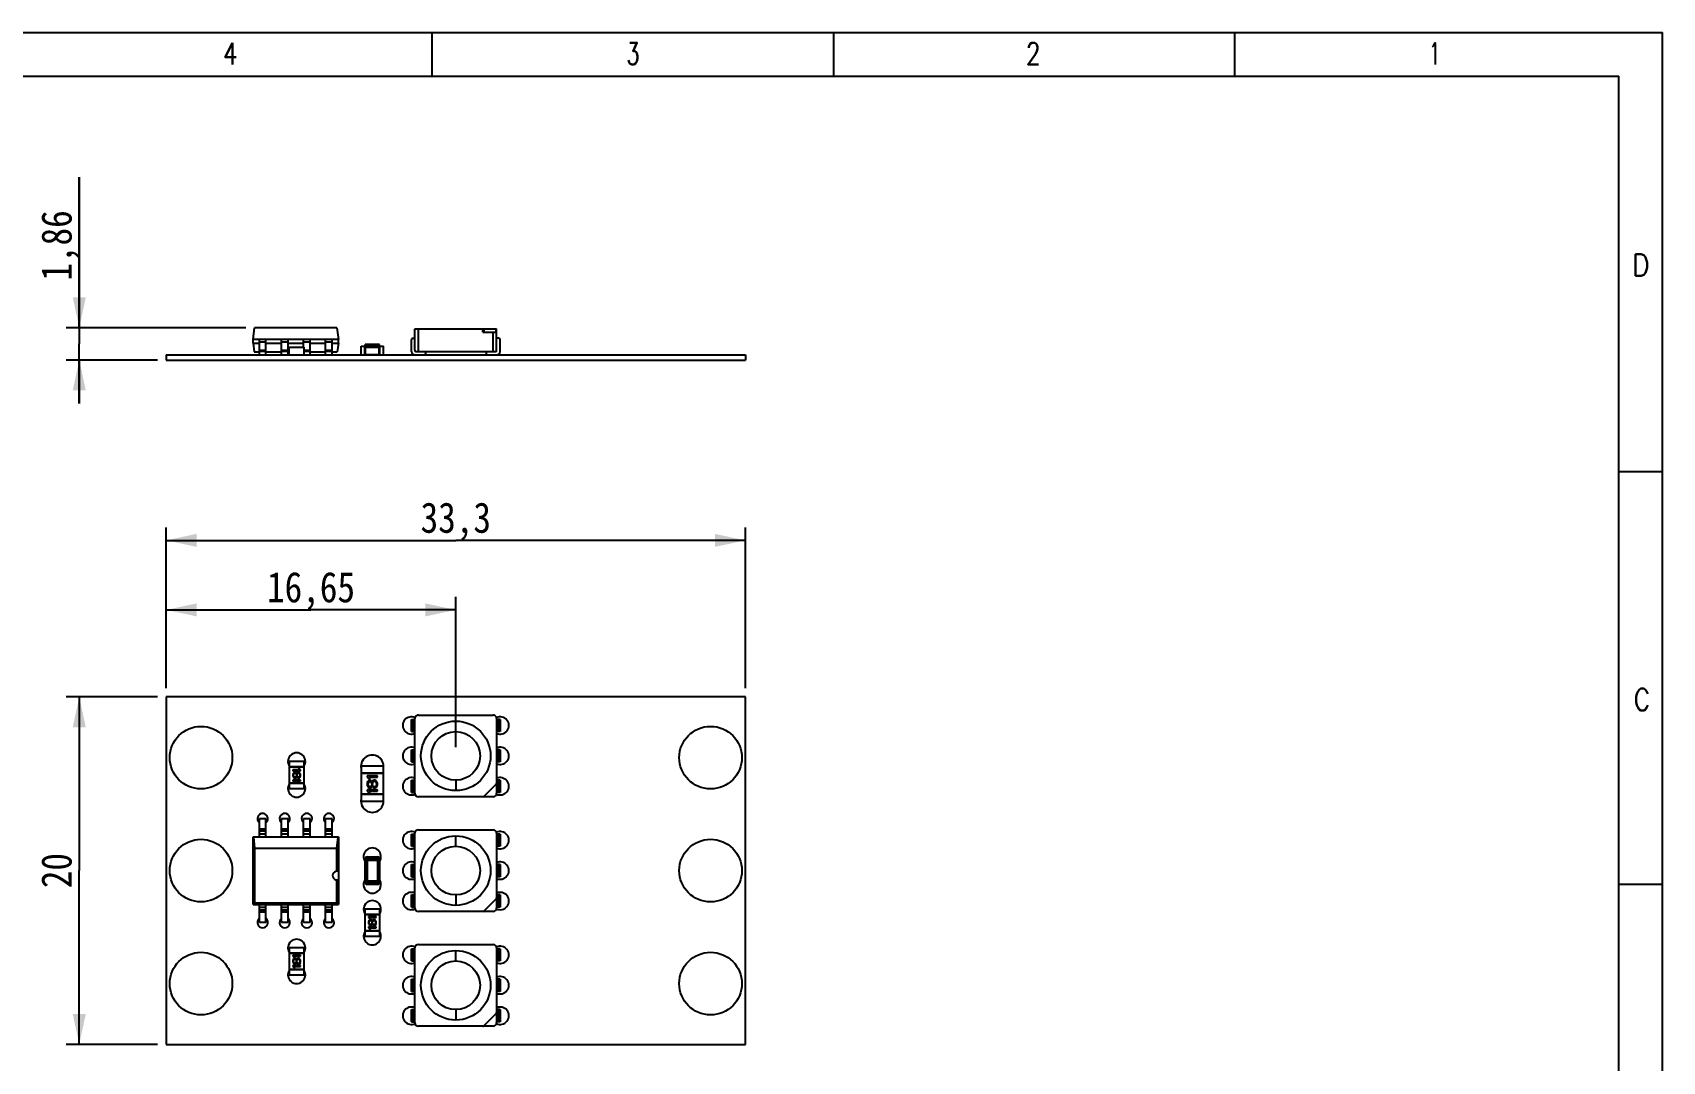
# Model space of a CAD drawing. Extents: x 4 to 145, y 3 to 102.
# Drawn here: x 51.3 to 145, y 42.3 to 101.5 of the extents above; entities that cross this region are included whole.
import ezdxf
from ezdxf.enums import TextEntityAlignment as Align

# ---------------------------------------------------------------- set-up
doc = ezdxf.new("R2010")
doc.units = 0
doc.header["$LTSCALE"] = 8.1675
doc.layers.get('0').update_dxf_attribs({"linetype": 'CONTINUOUS'})
for name, color, linetype in [('06___PRT_ALL_SURFS', 7, 'CONTINUOUS'), ('C06032', 7, 'CONTINUOUS'), ('LED_CHIP_5050_BASE2', 7, 'CONTINUOUS'), ('LED_CHIP_5050_ELETRODE2', 7, 'CONTINUOUS'), ('LED_CHIP_5050_SLICONE2', 7, 'CONTINUOUS'), ('LS-12V-90-W20-WS28114', 7, 'CONTINUOUS'), ('LS-12V-90-W20-WS28119', 7, 'CONTINUOUS'), ('LS-12V-90-W20-WS2811_PADS2', 7, 'CONTINUOUS'), ('LS-12V-90-W20-WS2811_PLATE2', 7, 'CONTINUOUS'), ('R0603-12', 7, 'CONTINUOUS'), ('R0603_22', 7, 'CONTINUOUS'), ('R0805-12', 7, 'CONTINUOUS'), ('R0805_22', 7, 'CONTINUOUS'), ('SOP8_MODEL_PIN5TO82', 7, 'CONTINUOUS'), ('SOP8_MODEL_SOP8_BO2', 7, 'CONTINUOUS')]:
    doc.layers.add(name, color=color, linetype=linetype)
doc.styles.get("Standard").update_dxf_attribs({"font": 'SIMHEI.SHX', "width": 0.85})
doc.styles.add('TEXTSTYLE_2', font='TXT.TTF')
doc.dimstyles.get("Standard").update_dxf_attribs({"dimtxt": 2.5, "dimasz": 2.5, "dimexe": 1.25, "dimexo": 0.625, "dimtad": 1, "dimcen": 2.5, "dimazin": 3, "dimtfac": 1, "dimtmove": 0, "dimatfit": 3})

# ---------------------------------------------------------------- blocks, each defined once
blk = doc.blocks.new('_FILLED')
at = {"color": 0, "linetype": 'BYBLOCK'}
blk.add_solid([(0, 0), (-1, 0.214), (-1, -0.214)], dxfattribs=at)
blk = doc.blocks.new('*D0')
at = {"layer": 'LS-12V-90-W20-WS28114', "color": 3}
for p, q in [((58.467, 63.282), (53.217, 63.282)), ((53.967, 63.282), (53.967, 53.282)), ((53.967, 43.282), (53.967, 53.282)), ((58.467, 43.282), (53.217, 43.282))]:
    blk.add_line(p, q, dxfattribs=at)
at = {"layer": 'LS-12V-90-W20-WS28114', "color": 3, "xscale": 1.75, "yscale": 1.75, "zscale": 1.75}
for p, rotation in [((53.967, 63.282), 90), ((53.967, 43.282), 270)]:
    blk.add_blockref('_FILLED', p, dxfattribs=dict(at, rotation=rotation))
at = {"layer": 'LS-12V-90-W20-WS28114', "color": 3, "width": 0.85}
blk.add_text('20', height=1.75, rotation=90, dxfattribs=at).set_placement((53.53, 53.282), align=Align.CENTER)
blk = doc.blocks.new('*D1')
at = {"layer": 'LS-12V-90-W20-WS28114', "color": 3}
for p, q in [((58.967, 63.782), (58.967, 73.032)), ((58.967, 72.282), (75.617, 72.282)), ((92.267, 72.282), (75.617, 72.282)), ((92.267, 63.782), (92.267, 73.032))]:
    blk.add_line(p, q, dxfattribs=at)
at = {"layer": 'LS-12V-90-W20-WS28114', "color": 3, "xscale": 1.75, "yscale": 1.75, "zscale": 1.75, "rotation": 180}
blk.add_blockref('_FILLED', (58.967, 72.282), dxfattribs=at)
at = {"layer": 'LS-12V-90-W20-WS28114', "color": 3, "xscale": 1.75, "yscale": 1.75, "zscale": 1.75}
blk.add_blockref('_FILLED', (92.267, 72.282), dxfattribs=at)
at = {"layer": 'LS-12V-90-W20-WS28114', "color": 3, "width": 0.85}
blk.add_text('33,3', height=1.75, dxfattribs=at).set_placement((75.617, 72.719), align=Align.CENTER)
blk = doc.blocks.new('*D2')
at = {"layer": 'LS-12V-90-W20-WS28114', "color": 3}
for p, q in [((53.967, 84.518), (53.967, 93.177)), ((53.967, 93.177), (53.967, 83.588)), ((63.551, 84.518), (53.217, 84.518)), ((53.967, 80.158), (53.967, 83.588)), ((58.467, 82.658), (53.217, 82.658)), ((53.967, 82.658), (53.967, 80.158))]:
    blk.add_line(p, q, dxfattribs=at)
at = {"layer": 'LS-12V-90-W20-WS28114', "color": 3, "xscale": 1.75, "yscale": 1.75, "zscale": 1.75}
for p, rotation in [((53.967, 84.518), 270), ((53.967, 82.658), 90)]:
    blk.add_blockref('_FILLED', p, dxfattribs=dict(at, rotation=rotation))
at = {"layer": 'LS-12V-90-W20-WS28114', "color": 3, "width": 0.85}
blk.add_text('1,86', height=1.75, rotation=90, dxfattribs=at).set_placement((53.53, 87.227))
blk = doc.blocks.new('*D3')
at = {"layer": 'LS-12V-90-W20-WS28114', "color": 3}
for p, q in [((58.967, 63.782), (58.967, 69.032)), ((75.617, 60.382), (75.617, 69.032)), ((58.967, 68.282), (67.292, 68.282)), ((75.617, 68.282), (67.292, 68.282))]:
    blk.add_line(p, q, dxfattribs=at)
at = {"layer": 'LS-12V-90-W20-WS28114', "color": 3, "xscale": 1.75, "yscale": 1.75, "zscale": 1.75, "rotation": 180}
blk.add_blockref('_FILLED', (58.967, 68.282), dxfattribs=at)
at = {"layer": 'LS-12V-90-W20-WS28114', "color": 3, "xscale": 1.75, "yscale": 1.75, "zscale": 1.75}
blk.add_blockref('_FILLED', (75.617, 68.282), dxfattribs=at)
at = {"layer": 'LS-12V-90-W20-WS28114', "color": 3, "width": 0.85}
blk.add_text('16,65', height=1.75, dxfattribs=at).set_placement((67.292, 68.719), align=Align.CENTER)

msp = doc.modelspace()

# ---------------------------------------------------------------- linework, layer by layer
at = {"layer": '06___PRT_ALL_SURFS', "color": 7}
for p, q in [((70.407, 82.958), (70.407, 83.558)), ((71.227, 83.558), (70.407, 83.558)), ((70.417, 82.958), (70.417, 83.558)), ((71.217, 82.958), (71.217, 83.558)), ((71.227, 82.958), (71.227, 83.558)), ((71.227, 82.958), (70.407, 82.958)), ((70.407, 52.672), (70.407, 53.892)), ((70.407, 53.892), (71.227, 53.892)), ((70.417, 52.682), (70.417, 53.882)), ((70.417, 53.882), (71.217, 53.882)), ((71.217, 53.882), (71.217, 52.682)), ((71.227, 53.892), (71.227, 52.672)), ((71.227, 52.672), (70.407, 52.672)), ((71.217, 52.682), (70.417, 52.682))]:
    msp.add_line(p, q, dxfattribs=at)
at = {"layer": 'C06032', "color": 7}
for p, q in [((70.417, 83.458), (70.417, 83.408)), ((70.417, 83.458), (71.217, 83.458)), ((70.517, 83.408), (70.517, 83.558)), ((71.117, 83.558), (70.517, 83.558)), ((71.117, 83.408), (71.117, 83.558)), ((71.217, 83.408), (71.217, 83.458)), ((70.417, 53.982), (70.417, 53.892)), ((70.417, 53.982), (71.217, 53.982)), ((70.417, 53.892), (71.217, 53.892)), ((70.417, 53.882), (70.417, 52.682)), ((70.417, 53.882), (71.217, 53.882)), ((70.517, 53.982), (70.517, 54.082)), ((70.517, 54.082), (71.117, 54.082)), ((70.517, 53.982), (70.517, 52.582)), ((71.117, 54.082), (71.117, 53.982)), ((71.117, 53.982), (71.117, 52.582)), ((71.217, 53.982), (71.217, 53.892)), ((71.217, 53.982), (71.217, 53.892)), ((71.217, 53.882), (71.217, 52.682)), ((70.417, 52.682), (71.217, 52.682)), ((70.417, 52.672), (70.417, 52.582)), ((70.417, 52.672), (71.217, 52.672)), ((71.217, 52.582), (70.417, 52.582)), ((70.517, 52.482), (70.517, 52.582)), ((71.117, 52.482), (70.517, 52.482)), ((71.117, 52.582), (71.117, 52.482)), ((71.217, 52.672), (71.217, 52.582)), ((71.217, 52.672), (71.217, 52.582))]:
    msp.add_line(p, q, dxfattribs=at)
for centre, start, end in [((70.517, 83.458), 90, 180), ((71.117, 83.458), 0, 90), ((70.517, 53.982), 90, 180), ((71.117, 53.982), 0, 90), ((70.517, 52.582), 180, 270), ((71.117, 52.582), 270, 360)]:
    msp.add_arc(centre, 0.1, start, end, dxfattribs=at)
at = {"layer": 'LED_CHIP_5050_BASE2', "color": 7}
for p, q in [((73.267, 83.231), (73.267, 84.458)), ((73.267, 84.458), (77.967, 84.458)), ((73.467, 83.158), (73.467, 84.458)), ((77.178, 84.258), (77.178, 84.458)), ((77.248, 84.258), (77.248, 84.458)), ((77.938, 84.258), (77.938, 84.458)), ((77.178, 84.258), (77.967, 84.258)), ((77.767, 83.158), (77.767, 84.258)), ((73.294, 83.158), (77.94, 83.158)), ((73.267, 57.732), (73.267, 62.032)), ((73.467, 62.232), (77.767, 62.232)), ((77.967, 62.032), (77.967, 57.732)), ((77.248, 57.561), (77.938, 58.25)), ((77.767, 57.532), (73.467, 57.532)), ((73.267, 51.132), (73.267, 55.432)), ((73.467, 55.632), (77.767, 55.632)), ((77.967, 55.432), (77.967, 51.132)), ((77.248, 50.961), (77.938, 51.65)), ((77.767, 50.932), (73.467, 50.932)), ((73.267, 44.532), (73.267, 48.832)), ((73.467, 49.032), (77.767, 49.032)), ((77.967, 48.832), (77.967, 44.532)), ((77.248, 44.361), (77.938, 45.05)), ((77.767, 44.332), (73.467, 44.332))]:
    msp.add_line(p, q, dxfattribs=at)
for points in [[(77.94, 83.158), (77.95, 83.16), (77.958, 83.166), (77.963, 83.177), (77.965, 83.191), (77.967, 83.209), (77.967, 83.231), (77.967, 84.458)], [(73.267, 83.231), (73.268, 83.209), (73.269, 83.191), (73.271, 83.177), (73.276, 83.166), (73.284, 83.16), (73.294, 83.158)]]:
    msp.add_lwpolyline(points, dxfattribs=at)
for centre in [(75.617, 59.882), (75.617, 53.282), (75.617, 46.682)]:
    msp.add_circle(centre, 2, dxfattribs=at)
for centre, radius, start, end in [((73.467, 62.032), 0.2, 90, 180), ((77.767, 62.032), 0.2, 0, 90), ((77.867, 58.321), 0.1, 314.99712, 360), ((73.467, 57.732), 0.2, 180, 270), ((77.178, 57.632), 0.1, 270, 314.99712), ((77.767, 57.732), 0.2, 270, 360), ((73.467, 55.432), 0.2, 90, 180), ((77.767, 55.432), 0.2, 0, 90), ((77.867, 51.721), 0.1, 314.99712, 360), ((73.467, 51.132), 0.2, 180, 270), ((77.178, 51.032), 0.1, 270, 314.99712), ((77.767, 51.132), 0.2, 270, 360), ((73.467, 48.832), 0.2, 90, 180), ((77.767, 48.832), 0.2, 0, 90), ((77.867, 45.121), 0.1, 314.99712, 360), ((73.467, 44.532), 0.2, 180, 270), ((77.178, 44.432), 0.1, 270, 314.99712), ((77.767, 44.532), 0.2, 270, 360)]:
    msp.add_arc(centre, radius, start, end, dxfattribs=at)
at = {"layer": 'LED_CHIP_5050_ELETRODE2', "color": 7}
for p, q in [((73.067, 83.158), (73.067, 83.82)), ((73.156, 83.908), (73.267, 83.908)), ((78.079, 83.908), (77.967, 83.908)), ((78.167, 83.158), (78.167, 83.82)), ((73.867, 83.158), (73.867, 83.008)), ((77.367, 83.158), (77.367, 83.008)), ((73.067, 61.282), (73.067, 61.982)), ((73.067, 61.982), (73.267, 61.982)), ((73.155, 61.982), (73.155, 61.282)), ((78.167, 61.982), (77.967, 61.982)), ((78.079, 61.282), (78.079, 61.982)), ((78.167, 61.982), (78.167, 61.282)), ((73.067, 61.282), (73.267, 61.282)), ((78.167, 61.282), (77.967, 61.282)), ((73.067, 59.532), (73.067, 60.232)), ((73.067, 60.232), (73.267, 60.232)), ((73.155, 60.232), (73.155, 59.532)), ((78.167, 60.232), (77.967, 60.232)), ((78.079, 59.532), (78.079, 60.232)), ((78.167, 60.232), (78.167, 59.532)), ((73.067, 59.532), (73.267, 59.532)), ((78.167, 59.532), (77.967, 59.532)), ((73.067, 57.782), (73.067, 58.482)), ((73.067, 58.482), (73.267, 58.482)), ((73.155, 58.482), (73.155, 57.782)), ((78.167, 58.482), (77.967, 58.482)), ((78.079, 57.782), (78.079, 58.482)), ((78.167, 58.482), (78.167, 57.782)), ((73.067, 57.782), (73.267, 57.782)), ((78.167, 57.782), (77.967, 57.782)), ((73.067, 54.682), (73.067, 55.382)), ((73.067, 55.382), (73.267, 55.382)), ((73.155, 55.382), (73.155, 54.682)), ((78.167, 55.382), (77.967, 55.382)), ((78.079, 54.682), (78.079, 55.382)), ((78.167, 55.382), (78.167, 54.682)), ((73.067, 54.682), (73.267, 54.682)), ((78.167, 54.682), (77.967, 54.682)), ((73.067, 52.932), (73.067, 53.632)), ((73.067, 53.632), (73.267, 53.632)), ((73.155, 53.632), (73.155, 52.932)), ((78.167, 53.632), (77.967, 53.632)), ((78.079, 52.932), (78.079, 53.632)), ((78.167, 53.632), (78.167, 52.932)), ((73.067, 52.932), (73.267, 52.932)), ((78.167, 52.932), (77.967, 52.932)), ((73.067, 51.182), (73.067, 51.882)), ((73.067, 51.882), (73.267, 51.882)), ((73.155, 51.882), (73.155, 51.182)), ((78.167, 51.882), (77.967, 51.882)), ((78.079, 51.182), (78.079, 51.882)), ((78.167, 51.882), (78.167, 51.182)), ((73.067, 51.182), (73.267, 51.182)), ((78.167, 51.182), (77.967, 51.182)), ((73.067, 48.782), (73.267, 48.782)), ((73.067, 48.082), (73.067, 48.782)), ((73.155, 48.782), (73.155, 48.082)), ((78.167, 48.782), (77.967, 48.782)), ((78.079, 48.082), (78.079, 48.782)), ((78.167, 48.782), (78.167, 48.082)), ((73.067, 48.082), (73.267, 48.082)), ((78.167, 48.082), (77.967, 48.082)), ((73.067, 47.032), (73.267, 47.032)), ((73.067, 46.332), (73.067, 47.032)), ((73.155, 47.032), (73.155, 46.332)), ((78.167, 47.032), (77.967, 47.032)), ((78.079, 46.332), (78.079, 47.032)), ((78.167, 47.032), (78.167, 46.332)), ((73.067, 46.332), (73.267, 46.332)), ((78.167, 46.332), (77.967, 46.332)), ((73.067, 45.282), (73.267, 45.282)), ((73.067, 44.582), (73.067, 45.282)), ((73.155, 45.282), (73.155, 44.582)), ((78.167, 45.282), (77.967, 45.282)), ((78.079, 44.582), (78.079, 45.282)), ((78.167, 45.282), (78.167, 44.582)), ((73.067, 44.582), (73.267, 44.582)), ((78.167, 44.582), (77.967, 44.582))]:
    msp.add_line(p, q, dxfattribs=at)
for centre, radius, start, end in [((73.155, 83.82), 0.0884, 89.95166, 180.04834), ((78.079, 83.82), 0.0884, 359.95166, 90.04834), ((73.267, 83.158), 0.2, 180, 270), ((73.817, 83.008), 0.05, 270, 360), ((77.417, 83.008), 0.05, 180, 270), ((77.967, 83.158), 0.2, 270, 360)]:
    msp.add_arc(centre, radius, start, end, dxfattribs=at)
at = {"layer": 'LED_CHIP_5050_SLICONE2', "color": 7}
for p, q in [((75.617, 61.282), (75.617, 61.882)), ((75.617, 58.482), (75.617, 57.882)), ((75.617, 54.682), (75.617, 55.282)), ((75.617, 51.882), (75.617, 51.282)), ((75.617, 48.082), (75.617, 48.682)), ((75.617, 45.282), (75.617, 44.682))]:
    msp.add_line(p, q, dxfattribs=at)
for centre, radius in [((75.617, 59.882), 2), ((75.617, 59.882), 1.4), ((75.617, 53.282), 2), ((75.617, 53.282), 1.4), ((75.617, 46.682), 2), ((75.617, 46.682), 1.4)]:
    msp.add_circle(centre, radius, dxfattribs=at)
at = {"layer": 'LS-12V-90-W20-WS28119', "color": 7}
for p, q in [((3.5, 101.5), (145, 101.5)), ((74.25, 99), (74.25, 101.5)), ((97.333, 101.5), (97.333, 99)), ((120.417, 99), (120.417, 101.5)), ((145, 3.5), (145, 101.5)), ((6, 99), (142.5, 99)), ((142.5, 31.125), (142.5, 99)), ((142.5, 76.25), (145, 76.25)), ((142.5, 52.5), (145, 52.5))]:
    msp.add_line(p, q, dxfattribs=at)
at = {"layer": 'LS-12V-90-W20-WS2811_PADS2', "color": 7}
for centre in [(60.967, 59.782), (90.267, 59.782), (60.967, 53.282), (90.267, 53.282), (60.967, 46.782), (90.267, 46.782)]:
    msp.add_circle(centre, 1.8, dxfattribs=at)
for centre, radius, start, end in [((73.067, 61.632), 0.5, 65.29156, 293.90435), ((78.167, 61.632), 0.5, 246.09565, 114.70844), ((66.467, 59.557), 0.5, 329.66622, 210.33378), ((73.067, 59.882), 0.5, 66.09565, 293.90435), ((78.167, 59.882), 0.5, 246.09565, 113.90435), ((70.817, 59.282), 0.65, 351.40165, 188.59835), ((66.467, 58.007), 0.5, 149.66622, 30.33378), ((73.067, 58.132), 0.5, 66.09565, 294.70844), ((78.167, 58.132), 0.5, 245.29156, 113.90435), ((70.817, 57.282), 0.65, 171.40165, 8.59835), ((64.512, 56.272), 0.3, 309.9394, 230.0606), ((65.782, 56.272), 0.3, 309.9394, 230.0606), ((67.052, 56.272), 0.3, 309.9394, 230.0606), ((68.322, 56.272), 0.3, 309.9394, 230.0606), ((73.067, 55.032), 0.5, 65.29156, 293.90435), ((78.167, 55.032), 0.5, 246.09565, 114.70844), ((70.817, 54.082), 0.5, 323.87173, 216.12827), ((73.067, 53.282), 0.5, 66.09565, 293.90435), ((78.167, 53.282), 0.5, 246.09565, 113.90435), ((70.817, 52.482), 0.5, 143.87173, 36.12827), ((70.817, 51.057), 0.5, 329.66622, 210.33378), ((73.067, 51.532), 0.5, 66.09565, 294.70844), ((78.167, 51.532), 0.5, 245.29156, 113.90435), ((64.512, 50.292), 0.3, 129.9394, 50.0606), ((65.782, 50.292), 0.3, 129.9394, 50.0606), ((67.052, 50.292), 0.3, 129.9394, 50.0606), ((68.322, 50.292), 0.3, 129.9394, 50.0606), ((70.817, 49.507), 0.5, 149.66622, 30.33378), ((66.467, 48.832), 0.5, 329.66622, 210.33378), ((73.067, 48.432), 0.5, 65.29156, 293.90435), ((78.167, 48.432), 0.5, 246.09565, 114.70844), ((66.467, 47.282), 0.5, 149.66622, 30.33378), ((73.067, 46.682), 0.5, 66.09565, 293.90435), ((78.167, 46.682), 0.5, 246.09565, 113.90435), ((73.067, 44.932), 0.5, 66.09565, 294.70844), ((78.167, 44.932), 0.5, 245.29156, 113.90435)]:
    msp.add_arc(centre, radius, start, end, dxfattribs=at)
at = {"layer": 'LS-12V-90-W20-WS2811_PLATE2', "color": 7}
for p, q in [((58.967, 82.958), (58.967, 82.658)), ((58.967, 82.958), (92.267, 82.958)), ((58.967, 82.658), (92.267, 82.658)), ((92.267, 82.958), (92.267, 82.658)), ((58.967, 63.282), (58.967, 43.282)), ((92.267, 63.282), (58.967, 63.282)), ((92.267, 43.282), (92.267, 63.282)), ((58.967, 43.282), (92.267, 43.282))]:
    msp.add_line(p, q, dxfattribs=at)
for centre in [(60.967, 59.782), (90.267, 59.782), (60.967, 53.282), (90.267, 53.282), (60.967, 46.782), (90.267, 46.782)]:
    msp.add_circle(centre, 1.8, dxfattribs=at)
for centre, radius, start, end in [((73.067, 61.632), 0.5, 65.29341, 293.85087), ((78.167, 61.632), 0.5, 246.14913, 114.70659), ((66.467, 59.557), 0.5, 329.16769, 210.83231), ((73.067, 59.882), 0.5, 66.14913, 293.85087), ((78.167, 59.882), 0.5, 246.14913, 113.85087), ((70.817, 59.282), 0.65, 350.60027, 189.39973), ((66.467, 58.007), 0.5, 149.16769, 30.83231), ((73.067, 58.132), 0.5, 66.14913, 294.70659), ((78.167, 58.132), 0.5, 245.29341, 113.85087), ((70.817, 57.282), 0.65, 170.60027, 9.39973), ((64.512, 56.272), 0.3, 310.02363, 229.97637), ((65.782, 56.272), 0.3, 310.02363, 229.97637), ((67.052, 56.272), 0.3, 310.02363, 229.97637), ((68.322, 56.272), 0.3, 310.02363, 229.97637), ((73.067, 55.032), 0.5, 65.29341, 293.85087), ((78.167, 55.032), 0.5, 246.14913, 114.70659), ((70.817, 54.082), 0.5, 323.27696, 216.72304), ((73.067, 53.282), 0.5, 66.14913, 293.85087), ((78.167, 53.282), 0.5, 246.14913, 113.85087), ((70.817, 52.482), 0.5, 143.27696, 36.72304), ((70.817, 51.057), 0.5, 329.16769, 210.83231), ((73.067, 51.532), 0.5, 66.14913, 294.70659), ((78.167, 51.532), 0.5, 245.29341, 113.85087), ((64.512, 50.292), 0.3, 130.02363, 49.97637), ((65.782, 50.292), 0.3, 130.02363, 49.97637), ((67.052, 50.292), 0.3, 130.02363, 49.97637), ((68.322, 50.292), 0.3, 130.02363, 49.97637), ((70.817, 49.507), 0.5, 149.16769, 30.83231), ((66.467, 48.832), 0.5, 329.16769, 210.83231), ((73.067, 48.432), 0.5, 65.29341, 293.85087), ((78.167, 48.432), 0.5, 246.14913, 114.70659), ((66.467, 47.282), 0.5, 149.16769, 30.83231), ((73.067, 46.682), 0.5, 66.14913, 293.85087), ((78.167, 46.682), 0.5, 246.14913, 113.85087), ((73.067, 44.932), 0.5, 66.14913, 294.70659), ((78.167, 44.932), 0.5, 245.29341, 113.85087)]:
    msp.add_arc(centre, radius, start, end, dxfattribs=at)
at = {"layer": 'R0603-12', "color": 7}
for p, q in [((66.042, 59.257), (66.042, 58.307)), ((66.042, 59.257), (66.892, 59.257)), ((66.242, 59.076), (66.242, 59.019)), ((66.616, 59.076), (66.242, 59.076)), ((66.548, 59.132), (66.616, 59.076)), ((66.625, 59.132), (66.548, 59.132)), ((66.692, 59.076), (66.625, 59.132)), ((66.692, 59.019), (66.692, 59.076)), ((66.892, 58.307), (66.892, 59.257)), ((66.042, 58.307), (66.892, 58.307)), ((66.242, 59.019), (66.692, 59.019)), ((66.252, 58.851), (66.242, 58.804)), ((66.242, 58.804), (66.242, 58.747)), ((66.242, 58.747), (66.252, 58.701)), ((66.242, 58.476), (66.242, 58.419)), ((66.616, 58.476), (66.242, 58.476)), ((66.242, 58.419), (66.692, 58.419)), ((66.28, 58.897), (66.252, 58.851)), ((66.252, 58.701), (66.28, 58.654)), ((66.309, 58.926), (66.28, 58.897)), ((66.28, 58.654), (66.309, 58.626)), ((66.29, 58.794), (66.3, 58.832)), ((66.29, 58.757), (66.29, 58.794)), ((66.3, 58.719), (66.29, 58.757)), ((66.3, 58.832), (66.319, 58.869)), ((66.319, 58.682), (66.3, 58.719)), ((66.357, 58.944), (66.309, 58.926)), ((66.309, 58.626), (66.357, 58.607)), ((66.319, 58.869), (66.357, 58.897)), ((66.357, 58.654), (66.319, 58.682)), ((66.386, 58.944), (66.357, 58.944)), ((66.357, 58.897), (66.386, 58.897)), ((66.386, 58.654), (66.357, 58.654)), ((66.357, 58.607), (66.386, 58.607)), ((66.434, 58.926), (66.386, 58.944)), ((66.386, 58.897), (66.424, 58.869)), ((66.424, 58.682), (66.386, 58.654)), ((66.386, 58.607), (66.434, 58.626)), ((66.424, 58.869), (66.443, 58.832)), ((66.443, 58.719), (66.424, 58.682)), ((66.462, 58.888), (66.434, 58.926)), ((66.434, 58.626), (66.462, 58.663)), ((66.443, 58.832), (66.453, 58.794)), ((66.453, 58.757), (66.443, 58.719)), ((66.453, 58.794), (66.453, 58.757)), ((66.472, 58.869), (66.462, 58.888)), ((66.462, 58.663), (66.472, 58.682)), ((66.481, 58.888), (66.472, 58.869)), ((66.472, 58.682), (66.481, 58.663)), ((66.51, 58.916), (66.481, 58.888)), ((66.481, 58.663), (66.51, 58.635)), ((66.491, 58.794), (66.501, 58.832)), ((66.491, 58.757), (66.491, 58.794)), ((66.501, 58.719), (66.491, 58.757)), ((66.501, 58.832), (66.529, 58.869)), ((66.529, 58.682), (66.501, 58.719)), ((66.548, 58.935), (66.51, 58.916)), ((66.51, 58.635), (66.548, 58.616)), ((66.529, 58.869), (66.558, 58.888)), ((66.558, 58.663), (66.529, 58.682)), ((66.577, 58.935), (66.548, 58.935)), ((66.548, 58.616), (66.577, 58.616)), ((66.548, 58.532), (66.616, 58.476)), ((66.625, 58.532), (66.548, 58.532)), ((66.558, 58.888), (66.577, 58.888)), ((66.577, 58.663), (66.558, 58.663)), ((66.625, 58.916), (66.577, 58.935)), ((66.577, 58.888), (66.606, 58.869)), ((66.606, 58.682), (66.577, 58.663)), ((66.577, 58.616), (66.625, 58.635)), ((66.606, 58.869), (66.635, 58.832)), ((66.635, 58.719), (66.606, 58.682)), ((66.654, 58.888), (66.625, 58.916)), ((66.625, 58.635), (66.654, 58.663)), ((66.692, 58.476), (66.625, 58.532)), ((66.635, 58.832), (66.644, 58.794)), ((66.644, 58.757), (66.635, 58.719)), ((66.644, 58.794), (66.644, 58.757)), ((66.683, 58.841), (66.654, 58.888)), ((66.654, 58.663), (66.683, 58.71)), ((66.692, 58.794), (66.683, 58.841)), ((66.683, 58.71), (66.692, 58.757)), ((66.692, 58.757), (66.692, 58.794)), ((66.692, 58.419), (66.692, 58.476)), ((70.392, 50.757), (70.392, 49.807)), ((71.242, 50.757), (70.392, 50.757)), ((70.592, 50.644), (70.592, 50.588)), ((71.042, 50.644), (70.592, 50.644)), ((71.042, 50.588), (71.042, 50.644)), ((71.242, 49.807), (71.242, 50.757)), ((71.242, 49.807), (70.392, 49.807)), ((70.592, 50.588), (70.659, 50.532)), ((70.602, 50.354), (70.592, 50.307)), ((70.592, 50.307), (70.592, 50.269)), ((70.592, 50.269), (70.602, 50.222)), ((70.592, 50.044), (70.592, 49.988)), ((71.042, 50.044), (70.592, 50.044)), ((70.592, 49.988), (70.659, 49.932)), ((70.63, 50.401), (70.602, 50.354)), ((70.602, 50.222), (70.63, 50.176)), ((70.659, 50.429), (70.63, 50.401)), ((70.63, 50.176), (70.659, 50.147)), ((70.64, 50.307), (70.65, 50.344)), ((70.64, 50.269), (70.64, 50.307)), ((70.65, 50.232), (70.64, 50.269)), ((70.65, 50.344), (70.678, 50.382)), ((70.678, 50.194), (70.65, 50.232)), ((70.659, 50.532), (70.736, 50.532)), ((70.707, 50.447), (70.659, 50.429)), ((70.659, 50.147), (70.707, 50.129)), ((70.659, 49.932), (70.736, 49.932)), ((70.736, 50.532), (70.669, 50.588)), ((70.669, 50.588), (71.042, 50.588)), ((70.736, 49.932), (70.669, 49.988)), ((70.669, 49.988), (71.042, 49.988)), ((70.678, 50.382), (70.707, 50.401)), ((70.707, 50.176), (70.678, 50.194)), ((70.736, 50.447), (70.707, 50.447)), ((70.707, 50.401), (70.726, 50.401)), ((70.726, 50.176), (70.707, 50.176)), ((70.707, 50.129), (70.736, 50.129)), ((70.726, 50.401), (70.755, 50.382)), ((70.755, 50.194), (70.726, 50.176)), ((70.774, 50.429), (70.736, 50.447)), ((70.736, 50.129), (70.774, 50.147)), ((70.755, 50.382), (70.784, 50.344)), ((70.784, 50.232), (70.755, 50.194)), ((70.803, 50.401), (70.774, 50.429)), ((70.774, 50.147), (70.803, 50.176)), ((70.784, 50.344), (70.793, 50.307)), ((70.793, 50.269), (70.784, 50.232)), ((70.793, 50.307), (70.793, 50.269)), ((70.812, 50.382), (70.803, 50.401)), ((70.803, 50.176), (70.812, 50.194)), ((70.822, 50.401), (70.812, 50.382)), ((70.812, 50.194), (70.822, 50.176)), ((70.851, 50.438), (70.822, 50.401)), ((70.822, 50.176), (70.851, 50.138)), ((70.831, 50.307), (70.841, 50.344)), ((70.831, 50.269), (70.831, 50.307)), ((70.841, 50.232), (70.831, 50.269)), ((70.841, 50.344), (70.86, 50.382)), ((70.86, 50.194), (70.841, 50.232)), ((70.898, 50.457), (70.851, 50.438)), ((70.851, 50.138), (70.898, 50.119)), ((70.86, 50.382), (70.898, 50.41)), ((70.898, 50.166), (70.86, 50.194)), ((70.927, 50.457), (70.898, 50.457)), ((70.898, 50.41), (70.927, 50.41)), ((70.927, 50.166), (70.898, 50.166)), ((70.898, 50.119), (70.927, 50.119)), ((70.975, 50.438), (70.927, 50.457)), ((70.927, 50.41), (70.966, 50.382)), ((70.966, 50.194), (70.927, 50.166)), ((70.927, 50.119), (70.975, 50.138)), ((70.966, 50.382), (70.985, 50.344)), ((70.985, 50.232), (70.966, 50.194)), ((71.004, 50.41), (70.975, 50.438)), ((70.975, 50.138), (71.004, 50.166)), ((70.985, 50.344), (70.994, 50.307)), ((70.994, 50.269), (70.985, 50.232)), ((70.994, 50.307), (70.994, 50.269)), ((71.033, 50.363), (71.004, 50.41)), ((71.004, 50.166), (71.033, 50.213)), ((71.042, 50.316), (71.033, 50.363)), ((71.033, 50.213), (71.042, 50.26)), ((71.042, 50.26), (71.042, 50.316)), ((71.042, 49.988), (71.042, 50.044)), ((66.042, 48.532), (66.042, 47.582)), ((66.892, 48.532), (66.042, 48.532)), ((66.242, 48.419), (66.242, 48.363)), ((66.692, 48.419), (66.242, 48.419)), ((66.242, 48.363), (66.309, 48.307)), ((66.252, 48.129), (66.242, 48.082)), ((66.242, 48.082), (66.242, 48.044)), ((66.242, 48.044), (66.252, 47.997)), ((66.242, 47.819), (66.242, 47.763)), ((66.692, 47.819), (66.242, 47.819)), ((66.28, 48.176), (66.252, 48.129)), ((66.252, 47.997), (66.28, 47.951)), ((66.309, 48.204), (66.28, 48.176)), ((66.28, 47.951), (66.309, 47.922)), ((66.29, 48.082), (66.3, 48.119)), ((66.29, 48.044), (66.29, 48.082)), ((66.3, 48.007), (66.29, 48.044)), ((66.3, 48.119), (66.328, 48.157)), ((66.328, 47.969), (66.3, 48.007)), ((66.309, 48.307), (66.386, 48.307)), ((66.357, 48.222), (66.309, 48.204)), ((66.309, 47.922), (66.357, 47.904)), ((66.386, 48.307), (66.319, 48.363)), ((66.319, 48.363), (66.692, 48.363)), ((66.328, 48.157), (66.357, 48.176)), ((66.357, 47.951), (66.328, 47.969)), ((66.386, 48.222), (66.357, 48.222)), ((66.357, 48.176), (66.376, 48.176)), ((66.376, 47.951), (66.357, 47.951)), ((66.357, 47.904), (66.386, 47.904)), ((66.376, 48.176), (66.405, 48.157)), ((66.405, 47.969), (66.376, 47.951)), ((66.424, 48.204), (66.386, 48.222)), ((66.386, 47.904), (66.424, 47.922)), ((66.405, 48.157), (66.434, 48.119)), ((66.434, 48.007), (66.405, 47.969)), ((66.453, 48.176), (66.424, 48.204)), ((66.424, 47.922), (66.453, 47.951)), ((66.434, 48.119), (66.443, 48.082)), ((66.443, 48.044), (66.434, 48.007)), ((66.443, 48.082), (66.443, 48.044)), ((66.462, 48.157), (66.453, 48.176)), ((66.453, 47.951), (66.462, 47.969)), ((66.472, 48.176), (66.462, 48.157)), ((66.462, 47.969), (66.472, 47.951)), ((66.501, 48.213), (66.472, 48.176)), ((66.472, 47.951), (66.501, 47.913)), ((66.481, 48.082), (66.491, 48.119)), ((66.481, 48.044), (66.481, 48.082)), ((66.491, 48.007), (66.481, 48.044)), ((66.491, 48.119), (66.51, 48.157)), ((66.51, 47.969), (66.491, 48.007)), ((66.548, 48.232), (66.501, 48.213)), ((66.501, 47.913), (66.548, 47.894)), ((66.51, 48.157), (66.548, 48.185)), ((66.548, 47.941), (66.51, 47.969)), ((66.577, 48.232), (66.548, 48.232)), ((66.548, 48.185), (66.577, 48.185)), ((66.577, 47.941), (66.548, 47.941)), ((66.548, 47.894), (66.577, 47.894)), ((66.625, 48.213), (66.577, 48.232)), ((66.577, 48.185), (66.616, 48.157)), ((66.616, 47.969), (66.577, 47.941)), ((66.577, 47.894), (66.625, 47.913)), ((66.616, 48.157), (66.635, 48.119)), ((66.635, 48.007), (66.616, 47.969)), ((66.654, 48.185), (66.625, 48.213)), ((66.625, 47.913), (66.654, 47.941)), ((66.635, 48.119), (66.644, 48.082)), ((66.644, 48.044), (66.635, 48.007)), ((66.644, 48.082), (66.644, 48.044)), ((66.683, 48.138), (66.654, 48.185)), ((66.654, 47.941), (66.683, 47.988)), ((66.692, 48.091), (66.683, 48.138)), ((66.683, 47.988), (66.692, 48.035)), ((66.692, 48.363), (66.692, 48.419)), ((66.692, 48.035), (66.692, 48.091)), ((66.692, 47.763), (66.692, 47.819)), ((66.892, 47.582), (66.892, 48.532)), ((66.892, 47.582), (66.042, 47.582)), ((66.242, 47.763), (66.309, 47.707)), ((66.309, 47.707), (66.386, 47.707)), ((66.386, 47.707), (66.319, 47.763)), ((66.319, 47.763), (66.692, 47.763))]:
    msp.add_line(p, q, dxfattribs=at)
at = {"layer": 'R0603_22', "color": 7}
for p, q in [((66.042, 82.958), (66.042, 83.408)), ((66.042, 83.408), (66.892, 83.408)), ((66.892, 82.958), (66.892, 83.408)), ((70.392, 82.958), (70.392, 83.408)), ((70.392, 83.408), (71.242, 83.408)), ((71.242, 82.958), (71.242, 83.408)), ((66.042, 59.557), (66.042, 59.257)), ((66.892, 59.557), (66.042, 59.557)), ((66.892, 59.257), (66.042, 59.257)), ((66.892, 59.257), (66.892, 59.557)), ((66.042, 58.307), (66.042, 58.007)), ((66.892, 58.307), (66.042, 58.307)), ((66.892, 58.007), (66.892, 58.307)), ((66.042, 58.007), (66.892, 58.007)), ((70.392, 51.057), (70.392, 50.757)), ((71.242, 51.057), (70.392, 51.057)), ((70.392, 50.757), (71.242, 50.757)), ((71.242, 50.757), (71.242, 51.057)), ((70.392, 49.807), (70.392, 49.507)), ((70.392, 49.807), (71.242, 49.807)), ((71.242, 49.507), (71.242, 49.807)), ((66.042, 48.832), (66.042, 48.532)), ((66.892, 48.832), (66.042, 48.832)), ((66.892, 48.532), (66.892, 48.832)), ((70.392, 49.507), (71.242, 49.507)), ((66.042, 48.532), (66.892, 48.532)), ((66.042, 47.582), (66.042, 47.282)), ((66.042, 47.582), (66.892, 47.582)), ((66.042, 47.282), (66.892, 47.282)), ((66.892, 47.282), (66.892, 47.582))]:
    msp.add_line(p, q, dxfattribs=at)
at = {"layer": 'R0805-12', "color": 7}
for p, q in [((70.182, 58.882), (70.182, 57.682)), ((71.452, 58.882), (70.182, 58.882)), ((70.517, 58.732), (70.517, 58.657)), ((71.117, 58.732), (70.517, 58.732)), ((70.517, 58.657), (70.606, 58.582)), ((70.53, 58.344), (70.517, 58.282)), ((70.517, 58.282), (70.517, 58.232)), ((70.517, 58.232), (70.53, 58.169)), ((70.568, 58.407), (70.53, 58.344)), ((70.53, 58.169), (70.568, 58.107)), ((70.606, 58.444), (70.568, 58.407)), ((70.568, 58.107), (70.606, 58.069)), ((70.581, 58.282), (70.594, 58.332)), ((70.581, 58.232), (70.581, 58.282)), ((70.594, 58.182), (70.581, 58.232)), ((70.594, 58.332), (70.632, 58.382)), ((70.632, 58.132), (70.594, 58.182)), ((70.606, 58.582), (70.709, 58.582)), ((70.67, 58.469), (70.606, 58.444)), ((70.709, 58.582), (70.619, 58.657)), ((70.619, 58.657), (71.117, 58.657)), ((70.632, 58.382), (70.67, 58.407)), ((70.67, 58.107), (70.632, 58.132)), ((70.709, 58.469), (70.67, 58.469)), ((70.67, 58.407), (70.696, 58.407)), ((70.696, 58.107), (70.67, 58.107)), ((70.696, 58.407), (70.734, 58.382)), ((70.734, 58.132), (70.696, 58.107)), ((70.76, 58.444), (70.709, 58.469)), ((70.734, 58.382), (70.772, 58.332)), ((70.772, 58.182), (70.734, 58.132)), ((70.798, 58.407), (70.76, 58.444)), ((70.76, 58.069), (70.798, 58.107)), ((70.772, 58.332), (70.785, 58.282)), ((70.785, 58.232), (70.772, 58.182)), ((70.785, 58.282), (70.785, 58.232)), ((70.811, 58.382), (70.798, 58.407)), ((70.798, 58.107), (70.811, 58.132)), ((70.823, 58.407), (70.811, 58.382)), ((70.811, 58.132), (70.823, 58.107)), ((70.862, 58.457), (70.823, 58.407)), ((70.823, 58.107), (70.862, 58.057)), ((70.836, 58.282), (70.849, 58.332)), ((70.836, 58.232), (70.836, 58.282)), ((70.849, 58.182), (70.836, 58.232)), ((70.849, 58.332), (70.875, 58.382)), ((70.875, 58.132), (70.849, 58.182)), ((70.926, 58.482), (70.862, 58.457)), ((70.875, 58.382), (70.926, 58.419)), ((70.926, 58.094), (70.875, 58.132)), ((70.964, 58.482), (70.926, 58.482)), ((70.926, 58.419), (70.964, 58.419)), ((71.028, 58.457), (70.964, 58.482)), ((70.964, 58.419), (71.015, 58.382)), ((71.015, 58.132), (70.964, 58.094)), ((71.015, 58.382), (71.041, 58.332)), ((71.041, 58.182), (71.015, 58.132)), ((71.066, 58.419), (71.028, 58.457)), ((71.041, 58.332), (71.053, 58.282)), ((71.053, 58.232), (71.041, 58.182)), ((71.053, 58.282), (71.053, 58.232)), ((71.104, 58.357), (71.066, 58.419)), ((71.066, 58.094), (71.104, 58.157)), ((71.117, 58.294), (71.104, 58.357)), ((71.104, 58.157), (71.117, 58.219)), ((71.117, 58.657), (71.117, 58.732)), ((71.117, 58.219), (71.117, 58.294)), ((71.452, 57.682), (71.452, 58.882)), ((71.452, 57.682), (70.182, 57.682)), ((70.517, 57.932), (70.517, 57.857)), ((71.117, 57.932), (70.517, 57.932)), ((70.517, 57.857), (70.606, 57.782)), ((70.606, 58.069), (70.67, 58.044)), ((70.606, 57.782), (70.709, 57.782)), ((70.709, 57.782), (70.619, 57.857)), ((70.619, 57.857), (71.117, 57.857)), ((70.67, 58.044), (70.709, 58.044)), ((70.709, 58.044), (70.76, 58.069)), ((70.862, 58.057), (70.926, 58.032)), ((70.964, 58.094), (70.926, 58.094)), ((70.926, 58.032), (70.964, 58.032)), ((70.964, 58.032), (71.028, 58.057)), ((71.028, 58.057), (71.066, 58.094)), ((71.117, 57.857), (71.117, 57.932))]:
    msp.add_line(p, q, dxfattribs=at)
at = {"layer": 'R0805_22', "color": 7}
for p, q in [((70.182, 82.958), (70.182, 83.458)), ((70.182, 83.458), (70.417, 83.458)), ((71.217, 83.458), (71.452, 83.458)), ((71.452, 82.958), (71.452, 83.458)), ((70.182, 59.282), (70.182, 58.882)), ((71.452, 59.282), (70.182, 59.282)), ((71.452, 58.882), (71.452, 59.282)), ((70.182, 58.882), (71.452, 58.882)), ((70.182, 57.682), (70.182, 57.282)), ((70.182, 57.682), (71.452, 57.682)), ((70.182, 57.282), (71.452, 57.282)), ((71.452, 57.282), (71.452, 57.682))]:
    msp.add_line(p, q, dxfattribs=at)
at = {"layer": 'SOP8_MODEL_PIN5TO82', "color": 7}
for p, q in [((64.322, 82.958), (64.322, 83.838)), ((64.702, 83.838), (64.322, 83.838)), ((64.322, 83.706), (64.702, 83.706)), ((64.702, 82.958), (64.702, 83.838)), ((65.592, 82.958), (65.592, 83.838)), ((65.972, 83.838), (65.592, 83.838)), ((65.592, 83.706), (65.972, 83.706)), ((65.972, 82.958), (65.972, 83.838)), ((66.862, 83.408), (66.862, 83.838)), ((67.242, 83.838), (66.862, 83.838)), ((66.862, 83.706), (67.242, 83.706)), ((67.242, 82.958), (67.242, 83.838)), ((68.132, 82.958), (68.132, 83.838)), ((68.512, 83.838), (68.132, 83.838)), ((68.132, 83.706), (68.512, 83.706)), ((68.512, 82.958), (68.512, 83.838)), ((64.702, 83.202), (64.322, 83.202)), ((64.702, 83.158), (64.322, 83.158)), ((65.972, 83.202), (65.592, 83.202)), ((65.972, 83.158), (65.592, 83.158)), ((67.242, 83.202), (66.892, 83.202)), ((67.242, 83.158), (66.892, 83.158)), ((68.512, 83.202), (68.132, 83.202)), ((68.512, 83.158), (68.132, 83.158)), ((64.322, 55.232), (64.322, 56.272)), ((64.322, 56.272), (64.702, 56.272)), ((64.702, 55.232), (64.702, 56.272)), ((65.592, 55.232), (65.592, 56.272)), ((65.592, 56.272), (65.972, 56.272)), ((65.972, 55.232), (65.972, 56.272)), ((66.862, 55.232), (66.862, 56.272)), ((66.862, 56.272), (67.242, 56.272)), ((67.242, 55.232), (67.242, 56.272)), ((68.132, 55.232), (68.132, 56.272)), ((68.132, 56.272), (68.512, 56.272)), ((68.512, 55.232), (68.512, 56.272)), ((64.702, 55.658), (64.322, 55.658)), ((64.322, 55.609), (64.702, 55.609)), ((64.702, 55.548), (64.322, 55.548)), ((64.322, 55.399), (64.702, 55.399)), ((65.972, 55.658), (65.592, 55.658)), ((65.592, 55.609), (65.972, 55.609)), ((65.972, 55.548), (65.592, 55.548)), ((65.592, 55.399), (65.972, 55.399)), ((67.242, 55.658), (66.862, 55.658)), ((66.862, 55.609), (67.242, 55.609)), ((67.242, 55.548), (66.862, 55.548)), ((66.862, 55.399), (67.242, 55.399)), ((68.512, 55.658), (68.132, 55.658)), ((68.132, 55.609), (68.512, 55.609)), ((68.512, 55.548), (68.132, 55.548)), ((68.132, 55.399), (68.512, 55.399)), ((64.322, 50.292), (64.322, 51.332)), ((64.702, 51.165), (64.322, 51.165)), ((64.322, 51.016), (64.702, 51.016)), ((64.702, 50.955), (64.322, 50.955)), ((64.322, 50.905), (64.702, 50.905)), ((64.702, 50.292), (64.702, 51.332)), ((65.592, 50.292), (65.592, 51.332)), ((65.972, 51.165), (65.592, 51.165)), ((65.592, 51.016), (65.972, 51.016)), ((65.972, 50.955), (65.592, 50.955)), ((65.592, 50.905), (65.972, 50.905)), ((65.972, 50.292), (65.972, 51.332)), ((66.862, 50.292), (66.862, 51.332)), ((67.242, 51.165), (66.862, 51.165)), ((66.862, 51.016), (67.242, 51.016)), ((67.242, 50.955), (66.862, 50.955)), ((66.862, 50.905), (67.242, 50.905)), ((67.242, 50.292), (67.242, 51.332)), ((68.132, 50.292), (68.132, 51.332)), ((68.512, 51.165), (68.132, 51.165)), ((68.132, 51.016), (68.512, 51.016)), ((68.512, 50.955), (68.132, 50.955)), ((68.132, 50.905), (68.512, 50.905)), ((68.512, 50.292), (68.512, 51.332)), ((64.702, 50.292), (64.322, 50.292)), ((65.972, 50.292), (65.592, 50.292)), ((67.242, 50.292), (66.862, 50.292)), ((68.512, 50.292), (68.132, 50.292))]:
    msp.add_line(p, q, dxfattribs=at)
at = {"layer": 'SOP8_MODEL_SOP8_BO2', "color": 7}
for p, q in [((63.967, 83.838), (64.051, 84.518)), ((68.784, 84.518), (64.051, 84.518)), ((68.784, 84.518), (68.867, 83.838)), ((63.967, 83.638), (63.967, 83.838)), ((64.322, 83.838), (63.967, 83.838)), ((63.967, 83.638), (64.029, 83.138)), ((63.967, 83.638), (64.322, 83.638)), ((65.592, 83.838), (64.702, 83.838)), ((64.702, 83.638), (65.592, 83.638)), ((66.862, 83.838), (65.972, 83.838)), ((65.972, 83.638), (66.862, 83.638)), ((68.132, 83.838), (67.242, 83.838)), ((67.242, 83.638), (68.132, 83.638)), ((68.867, 83.838), (68.512, 83.838)), ((68.512, 83.638), (68.867, 83.638)), ((68.867, 83.638), (68.806, 83.138)), ((68.867, 83.638), (68.867, 83.838)), ((64.029, 83.138), (64.322, 83.138)), ((64.702, 83.138), (65.592, 83.138)), ((65.972, 83.138), (66.042, 83.138)), ((67.242, 83.138), (68.132, 83.138)), ((68.512, 83.138), (68.806, 83.138)), ((63.967, 51.332), (63.967, 55.232)), ((63.99, 55.209), (63.967, 55.232)), ((63.967, 55.232), (68.867, 55.232)), ((63.99, 55.209), (64.051, 54.574)), ((68.845, 55.209), (63.99, 55.209)), ((64.051, 54.574), (64.051, 51.415)), ((64.051, 54.574), (68.784, 54.574)), ((68.784, 54.574), (68.845, 55.209)), ((68.784, 53.245), (68.784, 54.574)), ((68.867, 55.232), (68.845, 55.209)), ((68.867, 55.232), (68.867, 51.332)), ((68.784, 51.415), (68.784, 52.745)), ((63.967, 51.332), (64.051, 51.415)), ((63.967, 51.332), (68.867, 51.332)), ((68.784, 51.415), (64.051, 51.415)), ((68.784, 51.415), (68.867, 51.332))]:
    msp.add_line(p, q, dxfattribs=at)
msp.add_arc((68.784, 52.995), 0.25, 70.48984, 289.51016, dxfattribs=at)

# ---------------------------------------------------------------- texts
at = {"layer": 'LS-12V-90-W20-WS28119', "color": 7, "style": 'TEXTSTYLE_2', "width": 0.785714}
for s, p in [('4', (63.075, 99.665)), ('2', (109.242, 99.665))]:
    msp.add_text(s, height=1.25, dxfattribs=at).set_placement(p, align=Align.RIGHT)
at = {"layer": 'LS-12V-90-W20-WS28119', "color": 7, "style": 'TEXTSTYLE_2'}
for s, width, p in [('3', 0.714286, (85.425, 99.665)), ('1', 0.571429, (131.591, 99.665)), ('D', 0.904762, (143.25, 87.5))]:
    msp.add_text(s, height=1.25, dxfattribs=dict(at, width=width)).set_placement(p)
at = {"layer": 'LS-12V-90-W20-WS28119', "color": 7, "style": 'TEXTSTYLE_2', "text_generation_flag": 2, "width": 0.833333}
msp.add_text('C', height=1.25, rotation=180, dxfattribs=at).set_placement((144.292, 63.75), align=Align.RIGHT)

# ---------------------------------------------------------------- dimensions: what is measured, and where the dimension line sits
at = {"layer": 'LS-12V-90-W20-WS28114', "color": 3}
for base, p1, p2, picture, middle in [((53.967, 82.658), (63.551, 84.518), (58.467, 82.658), '*D2', (52.655, 90.202)), ((53.967, 43.282), (58.467, 63.282), (58.467, 43.282), '*D0', (53.321, 51.952))]:
    dim = msp.add_linear_dim(base=base, p1=p1, p2=p2, angle=270, dimstyle='Standard', dxfattribs=at)
    dim.commit()
    dim.dimension.update_dxf_attribs({"geometry": picture, "text_midpoint": middle, "dimtype": 128})
for base, p2, picture, middle in [((92.267, 72.282), (92.267, 63.782), '*D1', (72.642, 73.594)), ((75.617, 68.282), (75.617, 60.382), '*D3', (63.573, 69.594))]:
    dim = msp.add_linear_dim(base=base, p1=(58.967, 63.782), p2=p2, dimstyle='Standard', dxfattribs=at)
    dim.commit()
    dim.dimension.update_dxf_attribs({"geometry": picture, "text_midpoint": middle, "dimtype": 128})

doc.saveas('drawing.dxf')
